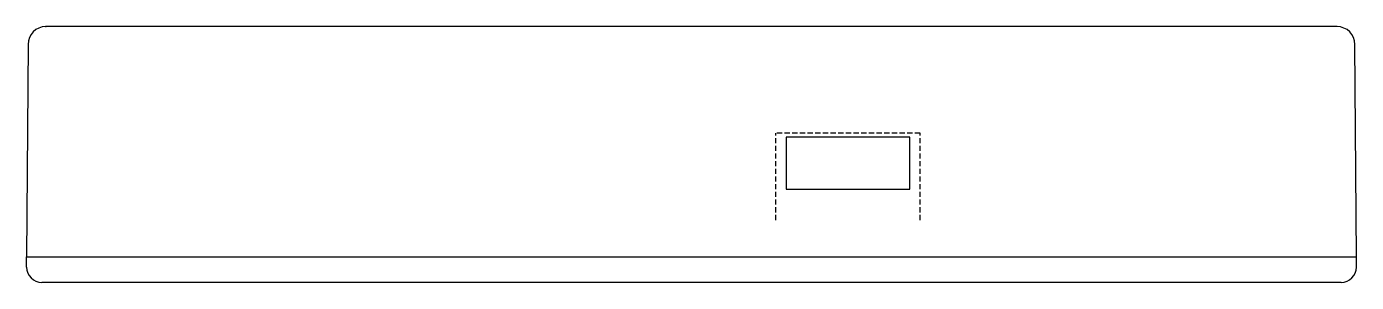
# Model space of a CAD drawing. Header units: millimetres. Extents: x -5 to 125, y -5 to 20.
import ezdxf

# ---------------------------------------------------------------- set-up
doc = ezdxf.new("R2010")
doc.units = ezdxf.units.MM
doc.linetypes.add('DASHED', pattern=[0.75, 0.5, -0.25])
doc.layers.get('0').update_dxf_attribs({"linetype": 'CONTINUOUS'})

msp = doc.modelspace()

# ---------------------------------------------------------------- linework, layer by layer
at = {"linetype": 'DASHED'}
for p, q in [((67.93, 1.55), (67.93, 10.05)), ((82.03, 10.05), (67.93, 10.05)), ((82.03, 1.55), (82.03, 10.05))]:
    msp.add_line(p, q, dxfattribs=at)
for p, q in [((-5.32, -3.05), (-5.32, -2.05)), ((124.68, -3.05), (124.68, -2.05)), ((123.18, -4.55), (-3.82, -4.55))]:
    msp.add_line(p, q)
msp.add_lwpolyline([(-5.18, 18.71), (-5.32, -2.05), (124.68, -2.05), (124.54, 18.71, 0.412262), (122.79, 20.45), (-3.43, 20.45, 0.412262)], format="xyb", close=True)
msp.add_lwpolyline([(81.03, 9.65), (68.93, 9.65), (68.93, 4.55), (81.03, 4.55)], close=True)
for centre, start, end in [((-3.82, -3.05), 180, 270), ((123.18, -3.05), -90, 0)]:
    msp.add_arc(centre, 1.5, start, end)
msp.add_point((-3.43, 20.45))

doc.saveas('drawing.dxf')
